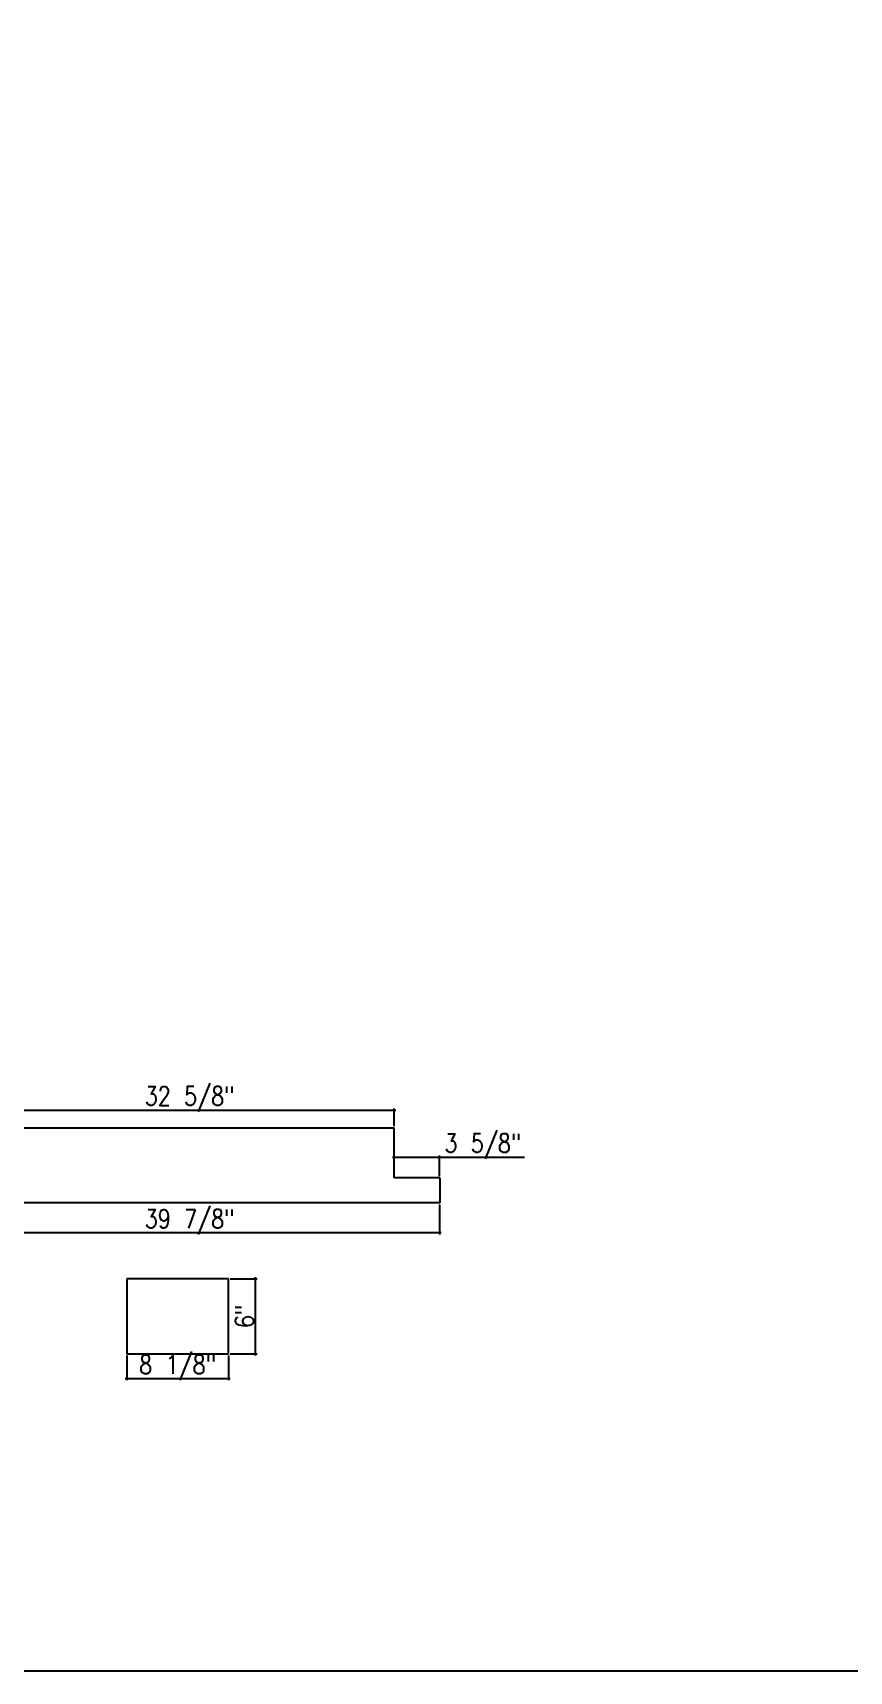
# Model space of a CAD drawing. Header units: inches. Extents: x 1985 to 11287, y 379 to 4336.
# Drawn here: x 7179.7 to 7244.7, y 3266.3 to 3397 of the extents above; entities that cross this region are included whole.
import ezdxf

# ---------------------------------------------------------------- set-up
doc = ezdxf.new("R2010")
doc.units = ezdxf.units.IN
doc.header["$MEASUREMENT"] = 0
doc.layers.get('0').update_dxf_attribs({"linetype": 'CONTINUOUS'})
doc.layers.get('Defpoints').update_dxf_attribs({"linetype": 'CONTINUOUS'})
for name, color, linetype in [('COTE1-1 99', 7, 'CONTINUOUS'), ('separation 99', 3, 'CONTINUOUS'), ('wood detail', 7, 'CONTINUOUS'), ('wood detail 99', 7, 'CONTINUOUS')]:
    doc.layers.add(name, color=color, linetype=linetype)
doc.styles.get("Standard").update_dxf_attribs({"font": 'txt.shx', "width": 0.8})
doc.dimstyles.new('Elevation', dxfattribs={"dimscale": 2, "dimtxt": 0.75, "dimasz": 0.0625, "dimexe": 0.0625, "dimexo": 0.0625, "dimgap": 0.0625, "dimtad": 1, "dimdec": 5, "dimzin": 0, "dimdsep": 46, "dimlunit": 5, "dimtxsty": 'Standard', "dimblk1": 'OBLIQUE', "dimblk2": 'OBLIQUE', "dimsah": 1, "dimcen": 2, "dimdle": 0.0625, "dimclrd": 1, "dimclre": 1, "dimadec": 1, "dimazin": 0, "dimtfac": 0.375, "dimtdec": 5, "dimtmove": 0, "dimatfit": 3, "dimldrblk": 'OBLIQUE', "dimfxl": 1, "dimfrac": 2, "dimtolj": 1, "dimtzin": 0, "dimarcsym": 0})

# ---------------------------------------------------------------- blocks, each defined once
blk = doc.blocks.new('_OBLIQUE')
at = {"color": 0, "linetype": 'ByBlock'}
blk.add_line((-0.5, -0.5), (0.5, 0.5), dxfattribs=at)
blk = doc.blocks.new('*D1074')
at = {"layer": 'COTE1-1 99', "color": 1, "lineweight": -2}
for p, q in [((7175.72, 3311.03), (7208.59, 3311.03)), ((7175.84, 3309.76), (7175.84, 3311.16)), ((7208.47, 3309.76), (7208.47, 3311.16))]:
    blk.add_line(p, q, dxfattribs=at)
at = {"layer": 'Defpoints', "color": 0}
for p in [(7208.47, 3311.03), (7175.84, 3309.63), (7208.47, 3309.63)]:
    blk.add_point(p, dxfattribs=at)
at = {"layer": 'COTE1-1 99', "color": 1, "lineweight": -2, "xscale": 0.125, "yscale": 0.125, "zscale": 0.125, "rotation": 180}
blk.add_blockref('_OBLIQUE', (7175.84, 3311.03), dxfattribs=at)
at = {"layer": 'COTE1-1 99', "color": 1, "lineweight": -2, "xscale": 0.125, "yscale": 0.125, "zscale": 0.125}
blk.add_blockref('_OBLIQUE', (7208.47, 3311.03), dxfattribs=at)
at = {"layer": 'COTE1-1 99', "color": 0, "insert": (7192.16, 3311.91), "char_height": 1.5, "attachment_point": 5}
blk.add_mtext('\\A1;32 5/8"', dxfattribs=at)
blk = doc.blocks.new('*D1075')
at = {"layer": 'COTE1-1 99', "color": 1, "lineweight": -2}
for p, q in [((7208.34, 3307.28), (7212.09, 3307.28)), ((7208.47, 3305.76), (7208.47, 3307.41)), ((7212.09, 3305.76), (7212.09, 3307.41)), ((7212.09, 3307.28), (7218.87, 3307.28))]:
    blk.add_line(p, q, dxfattribs=at)
at = {"layer": 'Defpoints', "color": 0}
for p in [(7212.09, 3307.28), (7208.47, 3305.63), (7212.09, 3305.63)]:
    blk.add_point(p, dxfattribs=at)
at = {"layer": 'COTE1-1 99', "color": 1, "lineweight": -2, "xscale": 0.125, "yscale": 0.125, "zscale": 0.125, "rotation": 180}
blk.add_blockref('_OBLIQUE', (7208.47, 3307.28), dxfattribs=at)
at = {"layer": 'COTE1-1 99', "color": 1, "lineweight": -2, "xscale": 0.125, "yscale": 0.125, "zscale": 0.125}
blk.add_blockref('_OBLIQUE', (7212.09, 3307.28), dxfattribs=at)
at = {"layer": 'COTE1-1 99', "color": 0, "insert": (7215.54, 3308.16), "char_height": 1.5, "attachment_point": 5}
blk.add_mtext('\\A1;3 5/8"', dxfattribs=at)
blk = doc.blocks.new('*D1076')
at = {"layer": 'COTE1-1 99', "color": 1, "lineweight": -2}
for p, q in [((7172.22, 3303.51), (7172.22, 3301.12)), ((7212.09, 3303.51), (7212.09, 3301.12)), ((7212.22, 3301.25), (7172.09, 3301.25))]:
    blk.add_line(p, q, dxfattribs=at)
at = {"layer": 'Defpoints', "color": 0}
for p in [(7172.22, 3303.63), (7212.09, 3303.63), (7172.22, 3301.25)]:
    blk.add_point(p, dxfattribs=at)
at = {"layer": 'COTE1-1 99', "color": 1, "lineweight": -2, "xscale": 0.125, "yscale": 0.125, "zscale": 0.125, "rotation": 180}
blk.add_blockref('_OBLIQUE', (7172.22, 3301.25), dxfattribs=at)
at = {"layer": 'COTE1-1 99', "color": 1, "lineweight": -2, "xscale": 0.125, "yscale": 0.125, "zscale": 0.125}
blk.add_blockref('_OBLIQUE', (7212.09, 3301.25), dxfattribs=at)
at = {"layer": 'COTE1-1 99', "color": 0, "insert": (7192.16, 3302.12), "char_height": 1.5, "attachment_point": 5}
blk.add_mtext('\\A1;39 7/8"', dxfattribs=at)
blk = doc.blocks.new('*D1077')
at = {"layer": 'COTE1-1 99', "color": 1, "lineweight": -2}
for p, q in [((7187.14, 3291.47), (7187.14, 3289.5)), ((7195.27, 3291.47), (7195.27, 3289.5)), ((7187.02, 3289.63), (7195.39, 3289.63))]:
    blk.add_line(p, q, dxfattribs=at)
at = {"layer": 'Defpoints', "color": 0}
for p in [(7187.14, 3291.59), (7195.27, 3291.59), (7195.27, 3289.63)]:
    blk.add_point(p, dxfattribs=at)
at = {"layer": 'COTE1-1 99', "color": 1, "lineweight": -2, "xscale": 0.125, "yscale": 0.125, "zscale": 0.125, "rotation": 180}
blk.add_blockref('_OBLIQUE', (7187.14, 3289.63), dxfattribs=at)
at = {"layer": 'COTE1-1 99', "color": 1, "lineweight": -2, "xscale": 0.125, "yscale": 0.125, "zscale": 0.125}
blk.add_blockref('_OBLIQUE', (7195.27, 3289.63), dxfattribs=at)
at = {"layer": 'COTE1-1 99', "color": 0, "insert": (7191.2, 3290.5), "char_height": 1.5, "attachment_point": 5}
blk.add_mtext('\\A1;8 1/8"', dxfattribs=at)
blk = doc.blocks.new('*D1078')
at = {"layer": 'COTE1-1 99', "color": 1, "lineweight": -2}
for p, q in [((7195.39, 3297.59), (7197.54, 3297.59)), ((7197.41, 3291.47), (7197.41, 3297.72)), ((7195.39, 3291.59), (7197.54, 3291.59))]:
    blk.add_line(p, q, dxfattribs=at)
at = {"layer": 'Defpoints', "color": 0}
for p in [(7195.27, 3297.59), (7197.41, 3297.59), (7195.27, 3291.59)]:
    blk.add_point(p, dxfattribs=at)
at = {"layer": 'COTE1-1 99', "color": 1, "lineweight": -2, "xscale": 0.125, "yscale": 0.125, "zscale": 0.125}
for p, rotation in [((7197.41, 3297.59), 90), ((7197.41, 3291.59), 270)]:
    blk.add_blockref('_OBLIQUE', p, dxfattribs=dict(at, rotation=rotation))
at = {"layer": 'COTE1-1 99', "color": 0, "insert": (7196.54, 3294.59), "char_height": 1.5, "attachment_point": 5, "rotation": 90}
blk.add_mtext('\\A1;6"', dxfattribs=at)

msp = doc.modelspace()

# ---------------------------------------------------------------- linework, layer by layer
at = {"layer": 'separation 99'}
msp.add_lwpolyline([(9954.635727, 3266.28393), (7087.963638, 3266.28393), (7087.963638, 4336.37128), (9954.635727, 4336.37128)], close=True, dxfattribs=at)
at = {"layer": 'wood detail'}
for p, q in [((7175.844619, 3309.632668), (7208.469618, 3309.632668)), ((7212.094618, 3305.632668), (7208.469618, 3305.632668)), ((7212.094618, 3303.632668), (7172.219619, 3303.632668))]:
    msp.add_line(p, q, dxfattribs=at)
at = {"layer": 'wood detail', "color": 0}
msp.add_line((7208.469618, 3305.632668), (7208.469618, 3309.632668), dxfattribs=at)
at = {"layer": 'wood detail 99'}
for p, q in [((7212.094618, 3305.632668), (7212.094618, 3303.632668)), ((7195.266012, 3297.594406), (7187.141012, 3297.594406)), ((7187.141012, 3297.594406), (7187.141012, 3291.594406)), ((7195.266012, 3291.594406), (7195.266012, 3297.594406)), ((7187.141012, 3291.594406), (7195.266012, 3291.594406))]:
    msp.add_line(p, q, dxfattribs=at)

# ---------------------------------------------------------------- dimensions: what is measured, and where the dimension line sits
at = {"layer": 'COTE1-1 99'}
for base, p1, p2, picture, middle in [((7208.469618, 3311.033635), (7175.844619, 3309.632668), (7208.469618, 3309.632668), '*D1074', (7192.157119, 3311.908635)), ((7212.094618, 3307.282872), (7208.469618, 3305.632668), (7212.094618, 3305.632668), '*D1075', (7215.544618, 3308.157872)), ((7172.219619, 3301.249037), (7212.094618, 3303.632668), (7172.219619, 3303.632668), '*D1076', (7192.157119, 3302.124037)), ((7195.266012, 3289.629827), (7187.141012, 3291.594406), (7195.266012, 3291.594406), '*D1077', (7191.203512, 3290.504827))]:
    dim = msp.add_linear_dim(base=base, p1=p1, p2=p2, dimstyle='Elevation', override={"dimpost": '"'}, dxfattribs=at)
    dim.commit()
    dim.dimension.update_dxf_attribs({"geometry": picture, "text_midpoint": middle})
dim = msp.add_linear_dim(base=(7197.414575, 3297.594406), p1=(7195.266012, 3291.594406), p2=(7195.266012, 3297.594406), angle=90, dimstyle='Elevation', override={"dimpost": '"'}, dxfattribs=at)
dim.commit()
dim.dimension.update_dxf_attribs({"geometry": '*D1078', "text_midpoint": (7196.539575, 3294.594406)})

doc.saveas('drawing.dxf')
